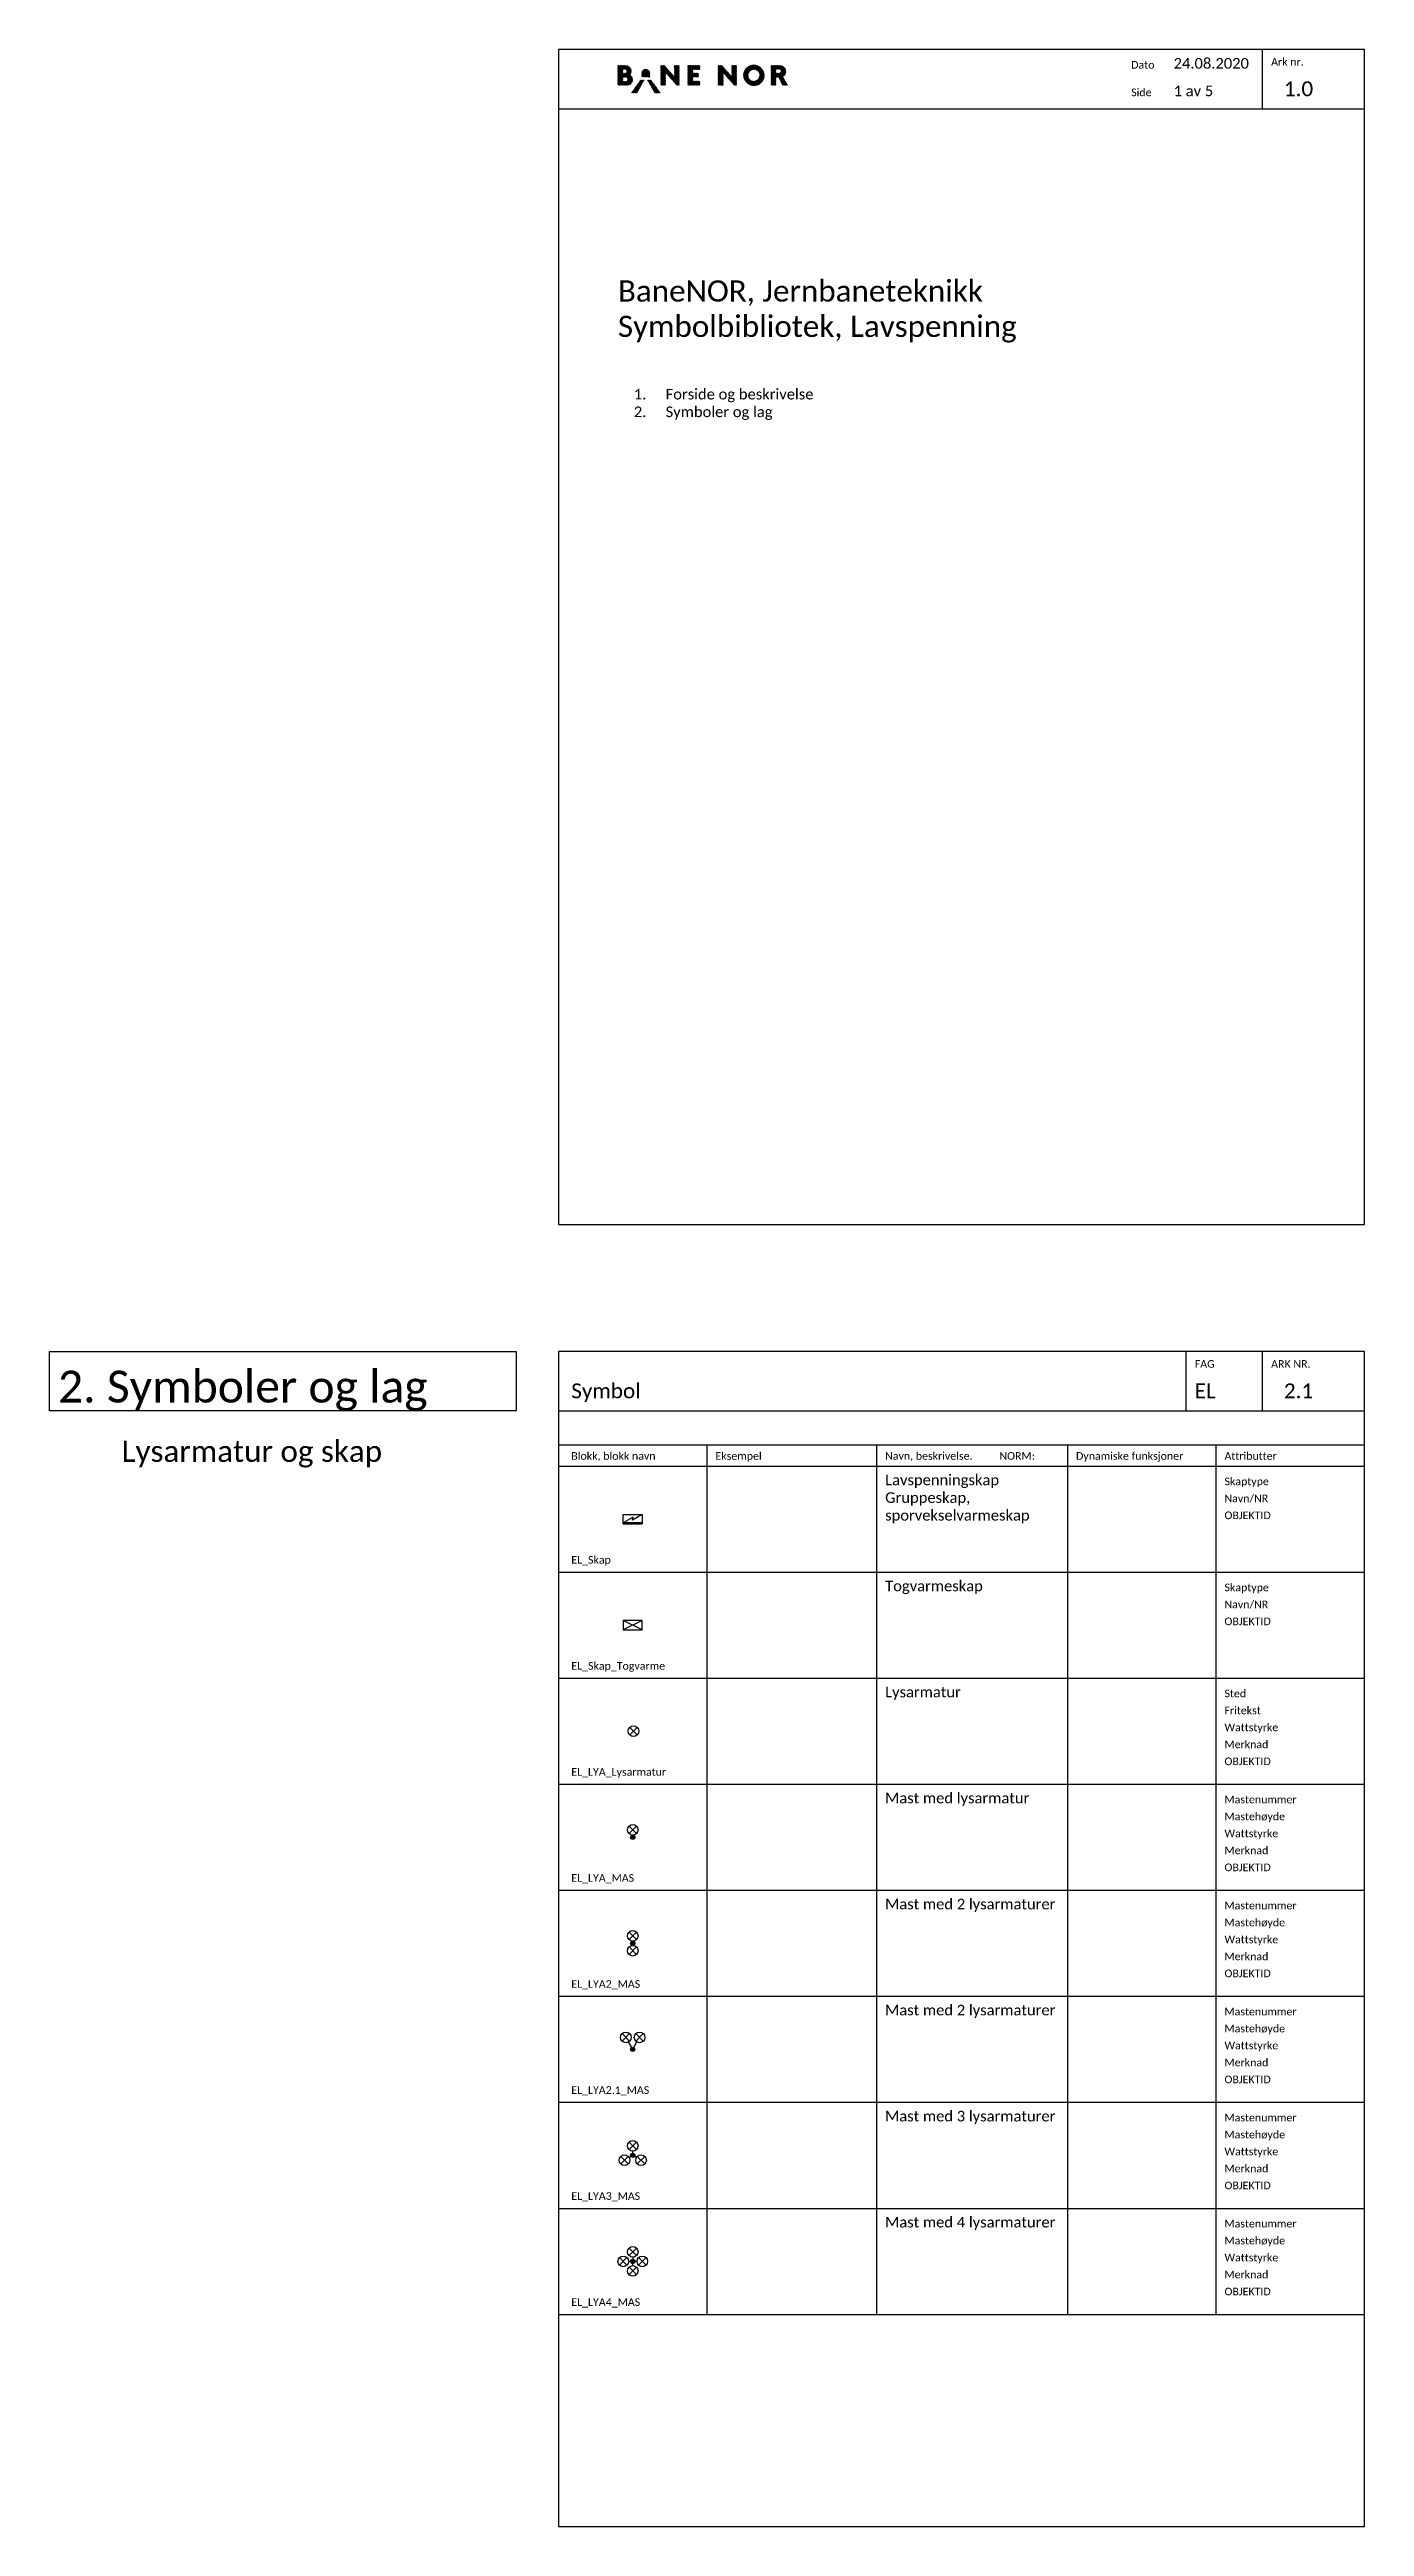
# Model space of a CAD drawing. Header units: metres. Extents: x -120 to 610, y -1213 to 277.
# Drawn here: x -120 to 190, y -307 to 277 of the extents above; entities that cross this region are included whole.
import ezdxf
from ezdxf.enums import TextEntityAlignment as Align

# ---------------------------------------------------------------- set-up
doc = ezdxf.new("R2010")
doc.units = ezdxf.units.M
for name, color, linetype in [('JBTEL_ATT_Objektid', 2, 'Continuous'), ('JBTEL_ATT_Tekst', 2, 'Continuous'), ('JBTEL_Komponenter', 4, 'Continuous'), ('RAMME', 5, 'Continuous'), ('RAMME SYMBOLER', 4, 'Continuous'), ('RAMME TEKST', 7, 'Continuous')]:
    doc.layers.add(name, color=color, linetype=linetype)
doc.styles.add('Calibri', font='calibri.ttf')
doc.styles.add('ISO25', font='isocp.shx', dxfattribs={"width": 0.9, "height": 2.5})
doc.styles.get("Standard").update_dxf_attribs({"font": 'txt.shx'})

# ---------------------------------------------------------------- blocks, each defined once
blk = doc.blocks.new('EL_Skap_Togvarme')
for p, q in [((2.25, -1.125), (-2.25, 1.125)), ((2.25, 1.125), (-2.25, -1.125))]:
    blk.add_line(p, q)
blk.add_lwpolyline([(2.25, -1.125), (2.25, 1.125), (-2.25, 1.125), (-2.25, -1.125)], close=True)
at = {"layer": 'JBTEL_ATT_Objektid', "style": 'ISO25'}
blk.add_attdef('OBJEKTID', text='', height=2.5, dxfattribs=at).set_placement((0, -13.125), align=Align.MIDDLE)
at = {"layer": 'JBTEL_ATT_Tekst', "style": 'ISO25'}
for tag, p in [('TYPE', (0, -5.125)), ('NAVN/NR', (0, -9.125))]:
    blk.add_attdef(tag, text='', height=2.5, dxfattribs=at).set_placement(p, align=Align.MIDDLE)
blk = doc.blocks.new('EL_Skap')
for p, q in [((0.09, 0.5), (-2.25, -0.87)), ((2.25, 1.12), (-0.09, -0.25)), ((-0.09, -0.25), (0.09, 0.5))]:
    blk.add_line(p, q)
blk.add_lwpolyline([(-2.25, -1.12), (-2.25, 1.12), (2.25, 1.12), (2.25, -1.12)])
blk.add_lwpolyline([(-2.25, -1.12), (2.25, -1.12), (2.25, -0.87), (-2.25, -0.87)], close=True)
at = {"layer": 'JBTEL_ATT_Objektid', "style": 'ISO25'}
blk.add_attdef('OBJEKTID', text='', height=2.5, dxfattribs=at).set_placement((0, -13.12), align=Align.MIDDLE)
at = {"layer": 'JBTEL_ATT_Tekst', "style": 'ISO25'}
for tag, p in [('TYPE', (0, -5.12)), ('NAVN/NR', (0, -9.12))]:
    blk.add_attdef(tag, text='', height=2.5, dxfattribs=at).set_placement(p, align=Align.MIDDLE)
blk = doc.blocks.new('EL_LYA_Lysarmatur')
for p, q in [((0.88, -0.88), (-0.88, 0.88)), ((-0.88, -0.88), (0.88, 0.88))]:
    blk.add_line(p, q)
blk.add_circle((0, 0), 1.25)
at = {"layer": 'JBTEL_ATT_Objektid', "style": 'ISO25'}
blk.add_attdef('OBJEKTID', text='', height=2.5, dxfattribs=at).set_placement((0, -22.5), align=Align.CENTER)
at = {"layer": 'JBTEL_ATT_Tekst', "style": 'ISO25'}
for tag, p in [('STED', (0, -6.5)), ('FRITEKST', (0, -10.5)), ('WATTSTYRKE', (0, -14.5)), ('MERKNADER', (0, -18.5))]:
    blk.add_attdef(tag, text='', height=2.5, dxfattribs=at).set_placement(p, align=Align.CENTER)
blk = doc.blocks.new('EL_LYA_MAS')
h = blk.add_hatch(color=256)
h.dxf.hatch_style = 1
edge = h.paths.add_edge_path()
edge.add_arc((0, 0), 0.5, 0, 360)
for p, q in [((0.88, 0.87), (-0.88, 2.63)), ((-0.88, 0.87), (0.88, 2.63))]:
    blk.add_line(p, q)
for centre, radius in [((0, 1.75), 1.25), ((0, 0), 0.5)]:
    blk.add_circle(centre, radius)
at = {"layer": 'JBTEL_ATT_Objektid', "style": 'ISO25'}
blk.add_attdef('OBJEKTID', text='', height=2.5, dxfattribs=at).set_placement((0, -22.5), align=Align.CENTER)
at = {"layer": 'JBTEL_ATT_Tekst', "style": 'ISO25'}
for tag, p in [('MASTENR', (0, -6.5)), ('MASTEHOYDE', (0, -10.5)), ('WATTSTYRKE', (0, -14.5)), ('MERKNADER', (0, -18.5))]:
    blk.add_attdef(tag, text='', height=2.5, dxfattribs=at).set_placement(p, align=Align.CENTER)
blk = doc.blocks.new('EL_LYA2_MAS')
h = blk.add_hatch(color=256)
h.dxf.hatch_style = 1
edge = h.paths.add_edge_path()
edge.add_arc((0, 0), 0.5, 0, 360)
for p, q in [((0.88, 0.87), (-0.88, 2.63)), ((-0.88, 0.87), (0.88, 2.63)), ((0.88, -2.63), (-0.88, -0.87)), ((-0.88, -2.63), (0.88, -0.87))]:
    blk.add_line(p, q)
for centre, radius in [((0, 1.75), 1.25), ((0, 0), 0.5), ((0, -1.75), 1.25)]:
    blk.add_circle(centre, radius)
at = {"layer": 'JBTEL_ATT_Objektid', "style": 'ISO25'}
blk.add_attdef('OBJEKTID', text='', height=2.5, dxfattribs=at).set_placement((0, -24.5), align=Align.CENTER)
at = {"layer": 'JBTEL_ATT_Tekst', "style": 'ISO25'}
for tag, p in [('MASTEHOYDE', (0, -12.5)), ('MASTENR', (0, -8.5)), ('WATTSTYRKE', (0, -16.5)), ('MERKNADER', (0, -20.5))]:
    blk.add_attdef(tag, text='', height=2.5, dxfattribs=at).set_placement(p, align=Align.CENTER)
blk = doc.blocks.new('EL_LYA2.1_MAS')
h = blk.add_hatch(color=256)
h.dxf.hatch_style = 1
edge = h.paths.add_edge_path()
edge.add_arc((0, 0), 0.5, 0, 360)
for p, q in [((-2.51, 3.7), (-0.74, 1.93)), ((-0.74, 3.7), (-2.51, 1.93)), ((0, 0), (-1, 1.73)), ((0, 0), (1, 1.73)), ((2.51, 3.7), (0.74, 1.93)), ((0.74, 3.7), (2.51, 1.93))]:
    blk.add_line(p, q)
for centre, radius in [((-1.62, 2.81), 1.25), ((0, 0), 0.5), ((1.63, 2.81), 1.25)]:
    blk.add_circle(centre, radius)
at = {"layer": 'JBTEL_ATT_Objektid', "style": 'ISO25'}
blk.add_attdef('OBJEKTID', text='', height=2.5, dxfattribs=at).set_placement((0, -24.5), align=Align.CENTER)
at = {"layer": 'JBTEL_ATT_Tekst', "style": 'ISO25'}
for tag, p in [('MASTEHOYDE', (0, -12.5)), ('MASTENR', (0, -8.5)), ('WATTSTYRKE', (0, -16.5)), ('MERKNADER', (0, -20.5))]:
    blk.add_attdef(tag, text='', height=2.5, dxfattribs=at).set_placement(p, align=Align.CENTER)
blk = doc.blocks.new('EL_LYA3_MAS')
h = blk.add_hatch(color=256)
h.dxf.hatch_style = 1
edge = h.paths.add_edge_path()
edge.add_arc((0, 0), 0.5, 0, 360)
for p, q in [((0.88, 1.37), (-0.88, 3.13)), ((-0.88, 1.37), (0.88, 3.13)), ((0, 0.5), (0, 1)), ((-1.06, -2.01), (-2.83, -0.24)), ((-2.83, -2.01), (-1.06, -0.24)), ((-0.87, -0.5), (-0.43, -0.25)), ((0.87, -0.5), (0.43, -0.25)), ((2.83, -2.01), (1.06, -0.24)), ((1.06, -2.01), (2.83, -0.24))]:
    blk.add_line(p, q)
for centre, radius in [((-1.95, -1.13), 1.25), ((0, 2.25), 1.25), ((0, 0), 0.5), ((1.95, -1.13), 1.25)]:
    blk.add_circle(centre, radius)
at = {"layer": 'JBTEL_ATT_Objektid', "style": 'ISO25'}
blk.add_attdef('OBJEKTID', text='', height=2.5, dxfattribs=at).set_placement((0, -24.5), align=Align.CENTER)
at = {"layer": 'JBTEL_ATT_Tekst', "style": 'ISO25'}
for tag, p in [('MASTEHOYDE', (0, -12.5)), ('MASTENR', (0, -8.5)), ('WATTSTYRKE', (0, -16.5)), ('MERKNADER', (0, -20.5))]:
    blk.add_attdef(tag, text='', height=2.5, dxfattribs=at).set_placement(p, align=Align.CENTER)
blk = doc.blocks.new('EL_LYA4_MAS')
h = blk.add_hatch(color=256)
h.dxf.hatch_style = 1
edge = h.paths.add_edge_path()
edge.add_arc((0, 0), 0.5, 0, 360)
for p, q in [((-1.37, -0.88), (-3.13, 0.88)), ((-3.13, -0.88), (-1.37, 0.88)), ((-1, 0), (-0.5, 0)), ((0.88, 1.37), (-0.88, 3.13)), ((-0.88, 1.37), (0.88, 3.13)), ((0, 1), (0, 0.5)), ((1, 0), (0.5, 0)), ((3.13, -0.88), (1.37, 0.88)), ((1.37, -0.88), (3.13, 0.88)), ((0.88, -3.13), (-0.88, -1.37)), ((-0.88, -3.13), (0.88, -1.37)), ((0, -1), (0, -0.5))]:
    blk.add_line(p, q)
for centre, radius in [((-2.25, 0), 1.25), ((0, 2.25), 1.25), ((0, 0), 0.5), ((2.25, 0), 1.25), ((0, -2.25), 1.25)]:
    blk.add_circle(centre, radius)
at = {"layer": 'JBTEL_ATT_Objektid', "style": 'ISO25'}
blk.add_attdef('OBJEKTID', text='', height=2.5, dxfattribs=at).set_placement((0, -24.5), align=Align.CENTER)
at = {"layer": 'JBTEL_ATT_Tekst', "style": 'ISO25'}
for tag, p in [('MASTEHOYDE', (0, -12.5)), ('MASTENR', (0, -8.5)), ('WATTSTYRKE', (0, -16.5)), ('MERKNADER', (0, -20.5))]:
    blk.add_attdef(tag, text='', height=2.5, dxfattribs=at).set_placement(p, align=Align.CENTER)
blk = doc.blocks.new('*U17')
h = blk.add_hatch(color=256)
h.dxf.hatch_style = 1
edge = h.paths.add_edge_path()
edge.add_spline(control_points=[(6.43, -5.82), (6.43, -5.82), (6.84, -5.58), (6.84, -4.97), (6.84, -4.28), (6.46, -3.68), (5.35, -3.68), (4.79, -3.68), (4.24, -3.68), (3.68, -3.68), (3.68, -5.21), (3.68, -6.74), (3.68, -8.28), (3.95, -8.28), (4.22, -8.28), (4.49, -8.28), (4.49, -8.28), (5.55, -8.28), (5.8, -8.28), (6.5, -8.28), (7.13, -7.78), (7.13, -7), (7.13, -6.07), (6.43, -5.82), (6.43, -5.82)], knot_values=[0, 0, 0, 0, 1, 1, 1, 2, 2, 2, 3, 3, 3, 4, 4, 4, 5, 5, 5, 6, 6, 6, 7, 7, 7, 8, 8, 8, 8], weights=[1, 1, 1, 1, 1, 1, 1, 1, 1, 1, 1, 1, 1, 1, 1, 1, 1, 1, 1, 1, 1, 1, 1, 1, 1], degree=3, periodic=0)
edge = h.paths.add_edge_path(flags=16)
edge.add_spline(control_points=[(4.8, -4.54), (4.8, -4.54), (5.28, -4.54), (5.28, -4.54), (5.55, -4.54), (5.77, -4.76), (5.77, -5.03), (5.77, -5.03), (5.77, -5.03), (5.77, -5.03), (5.77, -5.3), (5.55, -5.52), (5.28, -5.52), (5.28, -5.52), (4.8, -5.52), (4.8, -5.52), (4.8, -5.52), (4.8, -4.54), (4.8, -4.54)], knot_values=[0, 0, 0, 0, 1, 1, 1, 2, 2, 2, 3, 3, 3, 4, 4, 4, 5, 5, 5, 6, 6, 6, 6], degree=3, periodic=0)
edge = h.paths.add_edge_path(flags=16)
edge.add_spline(control_points=[(5.98, -6.9), (5.98, -7.19), (5.75, -7.42), (5.46, -7.42), (5.46, -7.42), (4.8, -7.42), (4.8, -7.42), (4.8, -7.42), (4.8, -6.37), (4.8, -6.37), (4.8, -6.37), (5.46, -6.37), (5.46, -6.37), (5.75, -6.37), (5.98, -6.61), (5.98, -6.9), (5.98, -6.9), (5.98, -6.9), (5.98, -6.9)], knot_values=[0, 0, 0, 0, 1, 1, 1, 2, 2, 2, 3, 3, 3, 4, 4, 4, 5, 5, 5, 6, 6, 6, 6], degree=3, periodic=0)
h = blk.add_hatch(color=256)
h.dxf.hatch_style = 1
edge = h.paths.add_edge_path()
edge.add_spline(control_points=[(9.34, -6.36), (9.34, -6.36), (9.34, -5.45), (9.34, -5.45), (9.34, -4.94), (9.75, -4.52), (10.27, -4.52), (10.27, -4.52), (10.27, -4.52), (10.27, -4.52), (10.78, -4.52), (11.19, -4.94), (11.19, -5.45), (11.19, -5.45), (11.19, -6.36), (11.19, -6.36), (11.19, -6.36), (9.34, -6.36), (9.34, -6.36)], knot_values=[0, 0, 0, 0, 1, 1, 1, 2, 2, 2, 3, 3, 3, 4, 4, 4, 5, 5, 5, 6, 6, 6, 6], degree=3, periodic=0)
h = blk.add_hatch(color=256)
h.dxf.hatch_style = 1
h.paths.add_polyline_path([(17.5, -8.28), (14.91, -5.36), (14.91, -8.28), (13.79, -8.28), (13.79, -3.68), (14.69, -3.68), (16.99, -6.27), (16.99, -3.68), (18.11, -3.68), (18.11, -8.28)])
h = blk.add_hatch(color=256)
h.dxf.hatch_style = 1
h.paths.add_polyline_path([(20.2, -3.68), (22.96, -3.68), (22.96, -4.59), (21.32, -4.59), (21.32, -5.45), (22.66, -5.45), (22.66, -6.36), (21.32, -6.36), (21.32, -7.37), (23.02, -7.37), (23.02, -8.28), (20.2, -8.28)])
h = blk.add_hatch(color=256)
h.dxf.hatch_style = 1
h.paths.add_polyline_path([(31.05, -8.28), (28.46, -5.36), (28.46, -8.28), (27.34, -8.28), (27.34, -3.68), (28.24, -3.68), (30.54, -6.27), (30.54, -3.68), (31.66, -3.68), (31.66, -8.28)])
h = blk.add_hatch(color=256)
h.dxf.hatch_style = 1
edge = h.paths.add_edge_path()
edge.add_spline(control_points=[(35.73, -3.53), (34.39, -3.53), (33.3, -4.62), (33.3, -5.96), (33.3, -7.31), (34.39, -8.4), (35.73, -8.4), (37.08, -8.4), (38.17, -7.31), (38.17, -5.96), (38.17, -4.62), (37.08, -3.53), (35.73, -3.53)], knot_values=[0, 0, 0, 0, 1, 1, 1, 2, 2, 2, 3, 3, 3, 4, 4, 4, 4], degree=3, periodic=0)
edge = h.paths.add_edge_path(flags=16)
edge.add_spline(control_points=[(35.73, -7.35), (34.97, -7.35), (34.35, -6.73), (34.35, -5.96), (34.35, -5.2), (34.97, -4.58), (35.73, -4.58), (36.5, -4.58), (37.11, -5.2), (37.11, -5.96), (37.11, -6.73), (36.5, -7.35), (35.73, -7.35)], knot_values=[0, 0, 0, 0, 1, 1, 1, 2, 2, 2, 3, 3, 3, 4, 4, 4, 4], degree=3, periodic=0)
h = blk.add_hatch(color=256)
h.dxf.hatch_style = 1
edge = h.paths.add_edge_path()
edge.add_spline(control_points=[(43.68, -8.28), (43.68, -8.28), (42.51, -6.23), (42.51, -6.23), (43.08, -5.98), (43.24, -5.51), (43.24, -4.94), (43.24, -4.33), (42.88, -3.68), (41.77, -3.68), (41.77, -3.68), (39.81, -3.68), (39.81, -3.68), (39.81, -3.68), (39.81, -8.28), (39.81, -8.28), (39.81, -8.28), (40.93, -8.28), (40.93, -8.28), (40.93, -8.28), (40.93, -6.37), (40.93, -6.37), (40.93, -6.37), (41.54, -6.37), (41.54, -6.37), (41.54, -6.37), (42.46, -8.28), (42.46, -8.28), (42.46, -8.28), (43.68, -8.28), (43.68, -8.28)], knot_values=[0, 0, 0, 0, 1, 1, 1, 2, 2, 2, 3, 3, 3, 4, 4, 4, 5, 5, 5, 6, 6, 6, 7, 7, 7, 8, 8, 8, 9, 9, 9, 10, 10, 10, 10], degree=3, periodic=0)
edge = h.paths.add_edge_path(flags=16)
edge.add_spline(control_points=[(40.93, -4.55), (40.93, -4.55), (41.67, -4.55), (41.67, -4.55), (41.93, -4.55), (42.14, -4.76), (42.14, -5.03), (42.14, -5.03), (42.14, -5.03), (42.14, -5.03), (42.14, -5.29), (41.93, -5.5), (41.67, -5.5), (41.67, -5.5), (40.93, -5.5), (40.93, -5.5), (40.93, -5.5), (40.93, -4.55), (40.93, -4.55)], knot_values=[0, 0, 0, 0, 1, 1, 1, 2, 2, 2, 3, 3, 3, 4, 4, 4, 5, 5, 5, 6, 6, 6, 6], degree=3, periodic=0)
h = blk.add_hatch(color=256)
h.dxf.hatch_style = 1
h.paths.add_polyline_path([(8.96, -7.15), (6.83, -10.1), (8.21, -10.1), (9.84, -7.15)])
h = blk.add_hatch(color=256)
h.dxf.hatch_style = 1
h.paths.add_polyline_path([(11.57, -7.15), (10.7, -7.15), (12.32, -10.1), (13.7, -10.1)])
for p, q in [((3.68, -5.54), (5.53, -3.68)), ((3.68, -5.39), (5.39, -3.68)), ((3.68, -5.25), (5.25, -3.68)), ((3.68, -5.11), (5.11, -3.68)), ((3.68, -4.97), (4.97, -3.68)), ((3.68, -4.83), (4.83, -3.68)), ((3.68, -4.69), (4.69, -3.68)), ((3.68, -4.55), (4.55, -3.68)), ((3.68, -4.4), (4.4, -3.68)), ((3.68, -4.26), (4.26, -3.68)), ((3.68, -4.12), (4.12, -3.68)), ((3.68, -3.98), (3.98, -3.68)), ((3.68, -3.84), (3.84, -3.68)), ((3.68, -3.7), (3.7, -3.68)), ((3.68, -7.37), (6.71, -4.34)), ((3.68, -5.68), (4.8, -4.56)), ((3.68, -5.82), (4.8, -4.7)), ((3.68, -5.96), (4.8, -4.84)), ((3.68, -6.1), (4.8, -4.98)), ((3.68, -6.24), (4.8, -5.12)), ((3.68, -6.38), (4.8, -5.27)), ((3.68, -6.53), (4.8, -5.41)), ((3.68, -7.23), (5.41, -5.5)), ((3.68, -6.67), (4.83, -5.52)), ((3.68, -6.81), (4.97, -5.52)), ((3.68, -6.95), (5.11, -5.52)), ((3.68, -7.09), (5.25, -5.52)), ((4.82, -4.54), (5.66, -3.7)), ((4.82, -6.37), (6.75, -4.44)), ((4.96, -4.54), (5.78, -3.71)), ((4.96, -6.37), (6.79, -4.55)), ((5.1, -4.54), (5.9, -3.74)), ((5.1, -6.37), (6.81, -4.66)), ((5.24, -4.54), (6.01, -3.77)), ((5.24, -6.37), (6.83, -4.79)), ((5.38, -4.55), (6.11, -3.81)), ((5.38, -6.37), (6.84, -4.92)), ((5.48, -4.58), (6.21, -3.85)), ((5.52, -6.38), (6.84, -5.06)), ((5.57, -4.63), (6.3, -3.9)), ((5.64, -4.7), (6.39, -3.96)), ((5.64, -6.41), (6.81, -5.23)), ((5.7, -4.78), (6.47, -4.02)), ((5.73, -6.45), (6.75, -5.44)), ((5.75, -4.88), (6.54, -4.09)), ((5.75, -5.16), (6.66, -4.25)), ((5.77, -5), (6.6, -4.17)), ((5.81, -6.51), (6.49, -5.84)), ((6.45, -5.8), (6.64, -5.61)), ((9.34, -5.46), (10.27, -4.52)), ((9.34, -5.6), (10.4, -4.53)), ((9.34, -5.74), (10.52, -4.56)), ((9.34, -5.88), (10.63, -4.59)), ((9.34, -6.02), (10.72, -4.64)), ((9.34, -6.17), (10.81, -4.7)), ((9.34, -6.31), (10.89, -4.76)), ((9.35, -5.31), (10.12, -4.53)), ((9.4, -5.11), (9.93, -4.59)), ((9.42, -6.36), (10.96, -4.83)), ((9.47, -4.97), (9.78, -4.66)), ((9.57, -6.36), (11.02, -4.91)), ((9.71, -6.36), (11.07, -4.99)), ((9.85, -6.36), (11.12, -5.09)), ((9.99, -6.36), (11.16, -5.19)), ((10.13, -6.36), (11.18, -5.31)), ((10.27, -6.36), (11.19, -5.44)), ((10.41, -6.36), (11.19, -5.58)), ((10.56, -6.36), (11.19, -5.72)), ((13.79, -4.46), (14.57, -3.68)), ((13.79, -4.32), (14.43, -3.68)), ((13.79, -4.18), (14.29, -3.68)), ((13.79, -4.03), (14.15, -3.68)), ((13.79, -3.89), (14.01, -3.68)), ((13.79, -3.75), (13.87, -3.68)), ((13.79, -4.6), (14.7, -3.69)), ((13.79, -4.74), (14.77, -3.76)), ((13.79, -4.88), (14.84, -3.84)), ((13.79, -5.02), (14.9, -3.91)), ((13.79, -5.17), (14.97, -3.99)), ((13.79, -5.31), (15.04, -4.06)), ((13.79, -5.45), (15.1, -4.14)), ((13.79, -5.59), (15.17, -4.21)), ((13.79, -5.73), (15.24, -4.29)), ((13.79, -5.87), (15.3, -4.36)), ((13.79, -6.01), (15.37, -4.44)), ((13.79, -6.16), (15.43, -4.51)), ((13.79, -6.3), (15.5, -4.59)), ((13.79, -6.44), (15.57, -4.66)), ((13.79, -6.58), (14.91, -5.46)), ((13.79, -6.72), (14.91, -5.6)), ((13.79, -6.86), (14.91, -5.74)), ((14.96, -5.41), (15.63, -4.74)), ((15.03, -5.49), (15.7, -4.81)), ((15.09, -5.56), (15.77, -4.89)), ((15.16, -5.64), (15.83, -4.96)), ((15.23, -5.71), (15.9, -5.04)), ((15.29, -5.79), (15.97, -5.11)), ((15.36, -5.86), (16.03, -5.19)), ((15.42, -5.94), (16.1, -5.26)), ((15.49, -6.01), (16.17, -5.34)), ((15.56, -6.09), (16.23, -5.41)), ((15.62, -6.16), (16.3, -5.49)), ((15.69, -6.24), (16.36, -5.56)), ((15.76, -6.31), (16.43, -5.64)), ((15.82, -6.39), (16.5, -5.71)), ((15.89, -6.46), (16.56, -5.79)), ((16.36, -6.99), (18.11, -5.23)), ((16.42, -7.06), (18.11, -5.37)), ((16.49, -7.14), (18.11, -5.51)), ((16.55, -7.21), (18.11, -5.65)), ((16.62, -7.29), (18.11, -5.79)), ((16.99, -4.65), (17.97, -3.68)), ((16.99, -4.79), (18.11, -3.68)), ((16.99, -4.51), (17.83, -3.68)), ((16.99, -4.37), (17.68, -3.68)), ((16.99, -4.23), (17.54, -3.68)), ((16.99, -4.09), (17.4, -3.68)), ((16.99, -3.94), (17.26, -3.68)), ((16.99, -3.8), (17.12, -3.68)), ((16.99, -4.93), (18.11, -3.81)), ((16.99, -5.08), (18.11, -3.96)), ((16.99, -5.22), (18.11, -4.1)), ((16.99, -5.36), (18.11, -4.24)), ((16.99, -5.5), (18.11, -4.38)), ((16.99, -5.64), (18.11, -4.52)), ((16.99, -5.78), (18.11, -4.66)), ((16.99, -5.92), (18.11, -4.8)), ((16.99, -6.06), (18.11, -4.95)), ((16.99, -6.21), (18.11, -5.09)), ((20.2, -5.59), (22.11, -3.68)), ((20.2, -5.45), (21.97, -3.68)), ((20.2, -5.31), (21.83, -3.68)), ((20.2, -5.17), (21.69, -3.68)), ((20.2, -5.02), (21.55, -3.68)), ((20.2, -4.88), (21.41, -3.68)), ((20.2, -4.74), (21.27, -3.68)), ((20.2, -4.6), (21.12, -3.68)), ((20.2, -4.46), (20.98, -3.68)), ((20.2, -4.32), (20.84, -3.68)), ((20.2, -4.18), (20.7, -3.68)), ((20.2, -4.03), (20.56, -3.68)), ((20.2, -3.89), (20.42, -3.68)), ((20.2, -3.75), (20.28, -3.68)), ((20.2, -5.73), (21.32, -4.61)), ((20.2, -5.87), (21.32, -4.75)), ((20.2, -6.01), (21.32, -4.9)), ((20.2, -6.16), (21.32, -5.04)), ((20.2, -6.3), (21.32, -5.18)), ((20.2, -6.44), (21.32, -5.32)), ((20.2, -7.29), (22.04, -5.45)), ((20.2, -7.43), (22.18, -5.45)), ((20.2, -7.15), (21.9, -5.45)), ((20.2, -7), (21.76, -5.45)), ((20.2, -6.86), (21.62, -5.45)), ((20.2, -6.72), (21.48, -5.45)), ((20.2, -6.58), (21.33, -5.45)), ((21.35, -4.59), (22.26, -3.68)), ((21.42, -6.36), (22.32, -5.45)), ((21.49, -4.59), (22.4, -3.68)), ((21.56, -6.36), (22.47, -5.45)), ((21.63, -4.59), (22.54, -3.68)), ((21.7, -6.36), (22.61, -5.45)), ((21.77, -4.59), (22.68, -3.68)), ((21.84, -6.36), (22.66, -5.54)), ((21.91, -4.59), (22.82, -3.68)), ((21.98, -6.36), (22.66, -5.68)), ((22.05, -4.59), (22.96, -3.68)), ((22.12, -6.36), (22.66, -5.82)), ((22.2, -4.59), (22.96, -3.82)), ((22.34, -4.59), (22.96, -3.96)), ((22.48, -4.59), (22.96, -4.1)), ((22.62, -4.59), (22.96, -4.24)), ((22.76, -4.59), (22.96, -4.38)), ((22.9, -4.59), (22.96, -4.53)), ((27.34, -4.46), (28.12, -3.68)), ((27.34, -4.32), (27.98, -3.68)), ((27.34, -4.18), (27.84, -3.68)), ((27.34, -4.03), (27.7, -3.68)), ((27.34, -3.89), (27.56, -3.68)), ((27.34, -3.75), (27.41, -3.68)), ((27.34, -4.6), (28.25, -3.69)), ((27.34, -4.74), (28.32, -3.76)), ((27.34, -4.88), (28.39, -3.84)), ((27.34, -5.02), (28.45, -3.91)), ((27.34, -5.17), (28.52, -3.99)), ((27.34, -5.31), (28.59, -4.06)), ((27.34, -5.45), (28.65, -4.14)), ((27.34, -5.59), (28.72, -4.21)), ((27.34, -5.73), (28.78, -4.29)), ((27.34, -5.87), (28.85, -4.36)), ((27.34, -6.01), (28.92, -4.44)), ((27.34, -6.16), (28.98, -4.51)), ((27.34, -6.3), (29.05, -4.59)), ((27.34, -6.44), (29.12, -4.66)), ((27.34, -6.58), (28.46, -5.46)), ((27.34, -6.72), (28.46, -5.6)), ((27.34, -6.86), (28.46, -5.74)), ((28.51, -5.41), (29.18, -4.74)), ((28.57, -5.49), (29.25, -4.81)), ((28.64, -5.56), (29.32, -4.89)), ((28.71, -5.64), (29.38, -4.96)), ((28.77, -5.71), (29.45, -5.04)), ((28.84, -5.79), (29.52, -5.11)), ((28.91, -5.86), (29.58, -5.19)), ((28.97, -5.94), (29.65, -5.26)), ((29.04, -6.01), (29.71, -5.34)), ((29.11, -6.09), (29.78, -5.41)), ((29.17, -6.16), (29.85, -5.49)), ((29.24, -6.24), (29.91, -5.56)), ((29.31, -6.31), (29.98, -5.64)), ((29.37, -6.39), (30.05, -5.71)), ((29.44, -6.46), (30.11, -5.79)), ((29.9, -6.99), (31.66, -5.23)), ((29.97, -7.06), (31.66, -5.37)), ((30.04, -7.14), (31.66, -5.51)), ((30.1, -7.21), (31.66, -5.65)), ((30.17, -7.29), (31.66, -5.79)), ((30.54, -4.65), (31.52, -3.68)), ((30.54, -4.79), (31.66, -3.68)), ((30.54, -4.51), (31.37, -3.68)), ((30.54, -4.37), (31.23, -3.68)), ((30.54, -4.23), (31.09, -3.68)), ((30.54, -4.08), (30.95, -3.68)), ((30.54, -3.94), (30.81, -3.68)), ((30.54, -3.8), (30.67, -3.68)), ((30.54, -4.93), (31.66, -3.81)), ((30.54, -5.07), (31.66, -3.96)), ((30.54, -5.22), (31.66, -4.1)), ((30.54, -5.36), (31.66, -4.24)), ((30.54, -5.5), (31.66, -4.38)), ((30.54, -5.64), (31.66, -4.52)), ((30.54, -5.78), (31.66, -4.66)), ((30.54, -5.92), (31.66, -4.8)), ((30.54, -6.06), (31.66, -4.95)), ((30.54, -6.21), (31.66, -5.09)), ((33.3, -6.05), (35.82, -3.53)), ((33.3, -5.91), (35.68, -3.53)), ((33.3, -5.76), (35.53, -3.54)), ((33.31, -6.18), (35.95, -3.54)), ((33.32, -6.31), (36.08, -3.55)), ((33.32, -5.6), (35.37, -3.55)), ((33.34, -6.43), (34.61, -5.16)), ((33.36, -5.42), (35.19, -3.59)), ((33.37, -6.55), (34.44, -5.47)), ((33.4, -6.66), (34.38, -5.67)), ((33.41, -5.23), (35, -3.64)), ((33.43, -6.76), (34.36, -5.84)), ((33.49, -5.01), (34.77, -3.72)), ((33.64, -4.72), (34.49, -3.87)), ((33.78, -4.5), (34.27, -4.01)), ((34.58, -5.12), (34.89, -4.81)), ((34.93, -4.84), (36.2, -3.57)), ((35.24, -4.68), (36.31, -3.6)), ((35.36, -8.37), (38.14, -5.59)), ((35.44, -4.61), (36.43, -3.63)), ((35.48, -8.39), (38.16, -5.71)), ((35.6, -4.59), (36.53, -3.66)), ((35.75, -4.58), (36.64, -3.7)), ((35.89, -4.59), (36.73, -3.74)), ((36.01, -4.61), (36.83, -3.79)), ((36.12, -4.64), (36.92, -3.84)), ((36.23, -4.67), (37.01, -3.89)), ((36.33, -4.72), (37.1, -3.94)), ((36.42, -4.77), (37.18, -4)), ((36.51, -4.82), (37.26, -4.06)), ((36.59, -4.88), (37.34, -4.13)), ((36.66, -4.94), (37.41, -4.2)), ((36.74, -5.01), (37.48, -4.27)), ((36.8, -5.09), (37.55, -4.34)), ((36.86, -5.17), (37.62, -4.42)), ((36.92, -5.26), (37.68, -4.5)), ((36.92, -6.66), (38.12, -5.47)), ((36.97, -5.35), (37.74, -4.58)), ((37.01, -5.44), (37.79, -4.66)), ((37.04, -6.4), (38.09, -5.35)), ((37.05, -5.55), (37.85, -4.75)), ((37.08, -5.66), (37.9, -4.84)), ((37.09, -6.21), (38.06, -5.24)), ((37.1, -5.78), (37.94, -4.94)), ((37.11, -5.91), (37.99, -5.04)), ((37.11, -6.05), (38.03, -5.14)), ((39.81, -5.59), (41.72, -3.68)), ((39.81, -5.45), (41.58, -3.68)), ((39.81, -5.31), (41.44, -3.68)), ((39.81, -5.16), (41.3, -3.68)), ((39.81, -5.02), (41.16, -3.68)), ((39.81, -4.88), (41.01, -3.68)), ((39.81, -4.74), (40.87, -3.68)), ((39.81, -4.6), (40.73, -3.68)), ((39.81, -4.46), (40.59, -3.68)), ((39.81, -4.32), (40.45, -3.68)), ((39.81, -4.17), (40.31, -3.68)), ((39.81, -4.03), (40.17, -3.68)), ((39.81, -3.89), (40.02, -3.68)), ((39.81, -3.75), (39.88, -3.68)), ((39.81, -5.73), (40.93, -4.61)), ((39.81, -5.87), (40.93, -4.75)), ((39.81, -6.01), (40.93, -4.89)), ((39.81, -6.15), (40.93, -5.04)), ((39.81, -6.3), (40.93, -5.18)), ((39.81, -6.44), (40.93, -5.32)), ((39.81, -6.58), (40.93, -5.46)), ((39.81, -7.43), (41.74, -5.49)), ((39.81, -7.29), (41.6, -5.5)), ((39.81, -7.14), (41.46, -5.5)), ((39.81, -7), (41.31, -5.5)), ((39.81, -6.86), (41.17, -5.5)), ((39.81, -6.72), (41.03, -5.5)), ((40.99, -4.55), (41.86, -3.68)), ((41, -6.37), (43.08, -4.3)), ((41.13, -4.55), (41.99, -3.69)), ((41.15, -6.37), (43.13, -4.39)), ((41.27, -4.55), (42.12, -3.7)), ((41.29, -6.37), (43.17, -4.49)), ((41.41, -4.55), (42.24, -3.72)), ((41.43, -6.37), (43.2, -4.6)), ((41.55, -4.55), (42.35, -3.75)), ((41.55, -6.39), (43.22, -4.72)), ((41.6, -6.49), (43.23, -4.85)), ((41.64, -6.58), (43.24, -4.99)), ((41.69, -4.55), (42.46, -3.79)), ((41.69, -6.68), (43.23, -5.14)), ((41.74, -6.77), (43.21, -5.3)), ((41.78, -6.87), (43.18, -5.48)), ((41.81, -4.58), (42.56, -3.83)), ((41.91, -4.62), (42.65, -3.88)), ((41.99, -4.68), (42.74, -3.93)), ((42.06, -4.76), (42.82, -3.99)), ((42.11, -4.85), (42.9, -4.06)), ((42.13, -5.1), (43.03, -4.21)), ((42.14, -4.96), (42.96, -4.13)), ((42.62, -6.18), (43.09, -5.7)), ((3.68, -7.52), (4.8, -6.4)), ((3.68, -7.66), (4.8, -6.54)), ((3.68, -7.8), (4.8, -6.68)), ((3.68, -7.94), (4.8, -6.82)), ((3.68, -8.08), (4.8, -6.96)), ((3.68, -8.22), (4.8, -7.1)), ((3.76, -8.28), (4.8, -7.25)), ((3.91, -8.28), (4.8, -7.39)), ((4.05, -8.28), (4.9, -7.42)), ((4.19, -8.28), (5.05, -7.42)), ((4.33, -8.28), (5.19, -7.42)), ((4.47, -8.28), (5.33, -7.42)), ((4.61, -8.28), (5.47, -7.42)), ((4.75, -8.28), (5.65, -7.39)), ((4.9, -8.28), (6.93, -6.24)), ((5.04, -8.28), (6.98, -6.33)), ((5.18, -8.28), (7.03, -6.43)), ((5.32, -8.28), (7.06, -6.53)), ((5.46, -8.28), (7.09, -6.65)), ((5.6, -8.28), (7.12, -6.76)), ((5.74, -8.28), (7.13, -6.89)), ((5.88, -6.59), (6.58, -5.89)), ((5.89, -8.27), (7.13, -7.03)), ((5.93, -6.67), (6.66, -5.95)), ((5.95, -7.08), (6.87, -6.16)), ((5.97, -6.78), (6.74, -6.01)), ((5.98, -6.91), (6.81, -6.08)), ((6.05, -8.26), (7.12, -7.19)), ((6.24, -8.21), (7.08, -7.36)), ((6.48, -8.11), (6.99, -7.6)), ((6.97, -10.1), (6.89, -10.02)), ((7.11, -10.1), (6.95, -9.94)), ((7.25, -10.1), (7.01, -9.86)), ((7.39, -10.1), (7.06, -9.78)), ((7.54, -10.1), (7.12, -9.69)), ((7.68, -10.1), (7.18, -9.61)), ((7.82, -10.1), (7.24, -9.53)), ((7.96, -10.1), (7.3, -9.45)), ((8.1, -10.1), (7.36, -9.36)), ((8.22, -10.09), (7.42, -9.28)), ((8.27, -9.99), (7.48, -9.2)), ((8.32, -9.9), (7.54, -9.12)), ((8.37, -9.81), (7.6, -9.04)), ((8.42, -9.72), (7.66, -8.95)), ((8.47, -9.63), (7.72, -8.87)), ((8.52, -9.54), (7.78, -8.79)), ((8.57, -9.45), (7.83, -8.71)), ((8.62, -9.35), (7.89, -8.62)), ((8.67, -9.26), (7.95, -8.54)), ((8.72, -9.17), (8.01, -8.46)), ((8.77, -9.08), (8.07, -8.38)), ((8.82, -8.99), (8.13, -8.3)), ((8.87, -8.9), (8.19, -8.21)), ((8.92, -8.81), (8.25, -8.13)), ((8.97, -8.72), (8.31, -8.05)), ((9.02, -8.62), (8.37, -7.97)), ((9.07, -8.53), (8.43, -7.88)), ((9.12, -8.44), (8.49, -7.8)), ((9.18, -8.35), (8.55, -7.72)), ((9.23, -8.26), (8.6, -7.64)), ((9.28, -8.17), (8.66, -7.56)), ((9.33, -8.08), (8.72, -7.47)), ((9.38, -7.98), (8.78, -7.39)), ((9.43, -7.89), (8.84, -7.31)), ((9.48, -7.8), (8.9, -7.23)), ((9.53, -7.71), (8.96, -7.15)), ((9.58, -7.62), (9.1, -7.15)), ((9.63, -7.53), (9.24, -7.15)), ((9.68, -7.44), (9.39, -7.15)), ((9.73, -7.35), (9.53, -7.15)), ((9.78, -7.25), (9.67, -7.15)), ((9.83, -7.16), (9.81, -7.15)), ((10.7, -6.36), (11.19, -5.86)), ((10.71, -7.16), (10.72, -7.15)), ((10.76, -7.25), (10.86, -7.15)), ((10.81, -7.35), (11.01, -7.15)), ((10.84, -6.36), (11.19, -6.01)), ((10.86, -7.44), (11.15, -7.15)), ((10.91, -7.53), (11.29, -7.15)), ((10.96, -7.62), (11.43, -7.15)), ((10.98, -6.36), (11.19, -6.15)), ((11.01, -7.71), (11.57, -7.15)), ((11.06, -7.8), (11.63, -7.23)), ((11.11, -7.89), (11.69, -7.31)), ((11.12, -6.36), (11.19, -6.29)), ((11.16, -7.98), (11.75, -7.39)), ((11.21, -8.08), (11.81, -7.47)), ((11.26, -8.17), (11.87, -7.56)), ((11.31, -8.26), (11.93, -7.64)), ((11.36, -8.35), (11.99, -7.72)), ((11.41, -8.44), (12.05, -7.8)), ((11.46, -8.53), (12.11, -7.88)), ((11.51, -8.62), (12.17, -7.97)), ((11.56, -8.72), (12.22, -8.05)), ((11.61, -8.81), (12.28, -8.13)), ((11.66, -8.9), (12.34, -8.21)), ((11.71, -8.99), (12.4, -8.3)), ((11.76, -9.08), (12.46, -8.38)), ((11.81, -9.17), (12.52, -8.46)), ((11.86, -9.26), (12.58, -8.54)), ((11.91, -9.35), (12.64, -8.62)), ((11.96, -9.45), (12.7, -8.71)), ((12.01, -9.54), (12.76, -8.79)), ((12.06, -9.63), (12.82, -8.87)), ((12.11, -9.72), (12.88, -8.95)), ((12.16, -9.81), (12.93, -9.04)), ((12.21, -9.9), (12.99, -9.12)), ((12.26, -9.99), (13.05, -9.2)), ((12.31, -10.09), (13.11, -9.28)), ((12.43, -10.1), (13.17, -9.36)), ((12.57, -10.1), (13.23, -9.45)), ((12.71, -10.1), (13.29, -9.53)), ((12.86, -10.1), (13.35, -9.61)), ((13, -10.1), (13.41, -9.69)), ((13.14, -10.1), (13.47, -9.78)), ((13.28, -10.1), (13.53, -9.86)), ((13.42, -10.1), (13.59, -9.94)), ((13.56, -10.1), (13.65, -10.02)), ((13.79, -7), (14.91, -5.89)), ((13.79, -7.15), (14.91, -6.03)), ((13.79, -7.29), (14.91, -6.17)), ((13.79, -7.43), (14.91, -6.31)), ((13.79, -7.57), (14.91, -6.45)), ((13.79, -7.71), (14.91, -6.59)), ((13.79, -7.85), (14.91, -6.73)), ((13.79, -7.99), (14.91, -6.88)), ((13.79, -8.14), (14.91, -7.02)), ((13.79, -8.28), (14.91, -7.16)), ((13.93, -8.28), (14.91, -7.3)), ((14.07, -8.28), (14.91, -7.44)), ((14.22, -8.28), (14.91, -7.58)), ((14.36, -8.28), (14.91, -7.72)), ((14.5, -8.28), (14.91, -7.87)), ((14.64, -8.28), (14.91, -8.01)), ((14.78, -8.28), (14.91, -8.15)), ((15.96, -6.54), (16.63, -5.86)), ((16.02, -6.61), (16.7, -5.94)), ((16.09, -6.69), (16.76, -6.01)), ((16.16, -6.76), (16.83, -6.09)), ((16.22, -6.84), (16.9, -6.16)), ((16.29, -6.91), (16.96, -6.24)), ((16.69, -7.36), (18.11, -5.94)), ((16.75, -7.44), (18.11, -6.08)), ((16.82, -7.51), (18.11, -6.22)), ((16.89, -7.59), (18.11, -6.36)), ((16.95, -7.66), (18.11, -6.5)), ((17.02, -7.74), (18.11, -6.64)), ((17.09, -7.81), (18.11, -6.78)), ((17.15, -7.89), (18.11, -6.93)), ((17.22, -7.96), (18.11, -7.07)), ((17.29, -8.04), (18.11, -7.21)), ((17.35, -8.11), (18.11, -7.35)), ((17.42, -8.19), (18.11, -7.49)), ((17.48, -8.26), (18.11, -7.63)), ((17.61, -8.28), (18.11, -7.77)), ((17.75, -8.28), (18.11, -7.92)), ((17.89, -8.28), (18.11, -8.06)), ((18.03, -8.28), (18.11, -8.2)), ((20.2, -7.57), (21.32, -6.45)), ((20.2, -7.71), (21.32, -6.59)), ((20.2, -7.85), (21.32, -6.73)), ((20.2, -7.99), (21.32, -6.88)), ((20.2, -8.14), (21.32, -7.02)), ((20.2, -8.28), (21.32, -7.16)), ((20.34, -8.28), (21.32, -7.3)), ((20.48, -8.28), (21.39, -7.37)), ((20.63, -8.28), (21.53, -7.37)), ((20.77, -8.28), (21.67, -7.37)), ((20.91, -8.28), (21.82, -7.37)), ((21.05, -8.28), (21.96, -7.37)), ((21.19, -8.28), (22.1, -7.37)), ((21.33, -8.28), (22.24, -7.37)), ((21.47, -8.28), (22.38, -7.37)), ((21.62, -8.28), (22.52, -7.37)), ((21.76, -8.28), (22.66, -7.37)), ((21.9, -8.28), (22.81, -7.37)), ((22.04, -8.28), (22.95, -7.37)), ((22.18, -8.28), (23.02, -7.44)), ((22.27, -6.36), (22.66, -5.96)), ((22.32, -8.28), (23.02, -7.58)), ((22.41, -6.36), (22.66, -6.11)), ((22.46, -8.28), (23.02, -7.73)), ((22.55, -6.36), (22.66, -6.25)), ((22.61, -8.28), (23.02, -7.87)), ((22.75, -8.28), (23.02, -8.01)), ((22.89, -8.28), (23.02, -8.15)), ((27.34, -7), (28.46, -5.89)), ((27.34, -7.15), (28.46, -6.03)), ((27.34, -7.29), (28.46, -6.17)), ((27.34, -7.43), (28.46, -6.31)), ((27.34, -7.57), (28.46, -6.45)), ((27.34, -7.71), (28.46, -6.59)), ((27.34, -7.85), (28.46, -6.73)), ((27.34, -7.99), (28.46, -6.88)), ((27.34, -8.14), (28.46, -7.02)), ((27.34, -8.28), (28.46, -7.16)), ((27.48, -8.28), (28.46, -7.3)), ((27.62, -8.28), (28.46, -7.44)), ((27.77, -8.28), (28.46, -7.58)), ((27.91, -8.28), (28.46, -7.72)), ((28.05, -8.28), (28.46, -7.87)), ((28.19, -8.28), (28.46, -8.01)), ((28.33, -8.28), (28.46, -8.15)), ((28.4, -8.28), (28.46, -8.22)), ((29.51, -6.54), (30.18, -5.86)), ((29.57, -6.61), (30.25, -5.94)), ((29.64, -6.69), (30.31, -6.01)), ((29.7, -6.76), (30.38, -6.09)), ((29.77, -6.84), (30.45, -6.16)), ((29.84, -6.91), (30.51, -6.24)), ((30.24, -7.36), (31.66, -5.94)), ((30.3, -7.44), (31.66, -6.08)), ((30.37, -7.51), (31.66, -6.22)), ((30.44, -7.59), (31.66, -6.36)), ((30.5, -7.66), (31.66, -6.5)), ((30.57, -7.74), (31.66, -6.64)), ((30.64, -7.81), (31.66, -6.78)), ((30.7, -7.89), (31.66, -6.93)), ((30.77, -7.96), (31.66, -7.07)), ((30.83, -8.04), (31.66, -7.21)), ((30.9, -8.11), (31.66, -7.35)), ((30.97, -8.19), (31.66, -7.49)), ((31.03, -8.26), (31.66, -7.63)), ((31.16, -8.28), (31.66, -7.77)), ((31.3, -8.28), (31.66, -7.92)), ((31.44, -8.28), (31.66, -8.06)), ((31.58, -8.28), (31.66, -8.2)), ((33.47, -6.87), (34.35, -5.98)), ((33.51, -6.97), (34.36, -6.12)), ((33.56, -7.06), (34.38, -6.24)), ((33.61, -7.15), (34.41, -6.35)), ((33.66, -7.24), (34.44, -6.46)), ((33.71, -7.33), (34.49, -6.56)), ((33.77, -7.41), (34.53, -6.65)), ((33.83, -7.49), (34.59, -6.74)), ((33.9, -7.57), (34.65, -6.82)), ((33.97, -7.64), (34.71, -6.9)), ((34.04, -7.71), (34.78, -6.97)), ((34.11, -7.78), (34.86, -7.03)), ((34.19, -7.85), (34.94, -7.09)), ((34.26, -7.91), (35.02, -7.15)), ((34.35, -7.97), (35.12, -7.2)), ((34.43, -8.03), (35.21, -7.24)), ((34.52, -8.08), (35.32, -7.28)), ((34.61, -8.13), (35.43, -7.31)), ((34.71, -8.17), (35.55, -7.33)), ((34.8, -8.22), (35.68, -7.34)), ((34.91, -8.26), (35.82, -7.34)), ((35.01, -8.29), (35.98, -7.32)), ((35.12, -8.32), (36.17, -7.27)), ((35.24, -8.35), (36.43, -7.15)), ((35.61, -8.4), (38.17, -5.85)), ((35.75, -8.4), (38.17, -5.98)), ((35.9, -8.4), (38.16, -6.13)), ((36.06, -8.38), (38.15, -6.29)), ((36.23, -8.35), (38.12, -6.46)), ((36.41, -8.3), (38.07, -6.65)), ((36.47, -7.19), (36.96, -6.7)), ((36.63, -8.23), (38, -6.86)), ((36.9, -8.11), (37.88, -7.13)), ((37.07, -8), (37.77, -7.3)), ((39.81, -7.57), (40.93, -6.45)), ((39.81, -7.71), (40.93, -6.59)), ((39.81, -7.85), (40.93, -6.73)), ((39.81, -7.99), (40.93, -6.87)), ((39.81, -8.13), (40.93, -7.02)), ((39.81, -8.28), (40.93, -7.16)), ((39.95, -8.28), (40.93, -7.3)), ((40.09, -8.28), (40.93, -7.44)), ((40.23, -8.28), (40.93, -7.58)), ((40.38, -8.28), (40.93, -7.72)), ((40.52, -8.28), (40.93, -7.86)), ((40.66, -8.28), (40.93, -8.01)), ((40.8, -8.28), (40.93, -8.15)), ((41.83, -6.96), (42.53, -6.26)), ((41.87, -7.06), (42.58, -6.35)), ((41.92, -7.15), (42.64, -6.44)), ((41.97, -7.25), (42.69, -6.53)), ((42.01, -7.35), (42.74, -6.62)), ((42.06, -7.44), (42.79, -6.71)), ((42.11, -7.54), (42.84, -6.8)), ((42.15, -7.63), (42.89, -6.89)), ((42.2, -7.73), (42.94, -6.98)), ((42.24, -7.82), (42.99, -7.07)), ((42.29, -7.92), (43.05, -7.16)), ((42.34, -8.01), (43.1, -7.25)), ((42.38, -8.11), (43.15, -7.34)), ((42.43, -8.2), (43.2, -7.43)), ((42.5, -8.28), (43.25, -7.52)), ((42.64, -8.28), (43.3, -7.61)), ((42.78, -8.28), (43.35, -7.7)), ((42.83, -6.03), (42.96, -5.91)), ((42.92, -8.28), (43.4, -7.79)), ((43.06, -8.28), (43.45, -7.88)), ((43.2, -8.28), (43.51, -7.97)), ((43.35, -8.28), (43.56, -8.06)), ((43.49, -8.28), (43.61, -8.15)), ((43.63, -8.28), (43.66, -8.24))]:
    blk.add_line(p, q)

msp = doc.modelspace()

# ---------------------------------------------------------------- linework, layer by layer
at = {"layer": 'RAMME'}
msp.add_line((0, -44), (190, -44), dxfattribs=at)
for points in [[(190, 277), (0, 277), (0, 0), (190, 0)], [(-120, -30), (-10, -30), (-10, -44), (-120, -44)], [(190, -30), (0, -30), (0, -307), (190, -307)]]:
    msp.add_lwpolyline(points, close=True, dxfattribs=at)
msp.add_lwpolyline([(0, 263), (190, 263)], dxfattribs=at)
msp.add_lwpolyline([(0, 263), (190, 263)], dxfattribs=at)
at = {"layer": 'RAMME SYMBOLER'}
for p, q in [((166, 263), (166, 277)), ((148, -44), (148, -30)), ((166, -44), (166, -30)), ((0, -52), (190, -52)), ((35, -52), (35, -257)), ((75, -52), (75, -257)), ((120, -52), (120, -257)), ((155, -52), (155, -257)), ((0, -57), (190, -57)), ((0, -82), (190, -82)), ((0, -107), (190, -107)), ((0, -132), (190, -132)), ((0, -157), (190, -157)), ((0, -182), (190, -182)), ((0, -207), (190, -207)), ((0, -232), (190, -232)), ((0, -257), (190, -257))]:
    msp.add_line(p, q, dxfattribs=at)

# ---------------------------------------------------------------- block references
at = {"layer": 'JBTEL_Komponenter'}
for name, p in [('EL_Skap', (17.5, -69.5)), ('EL_Skap_Togvarme', (17.5, -94.5)), ('EL_LYA_Lysarmatur', (17.67, -119.5)), ('EL_LYA_MAS', (17.5, -144.5)), ('EL_LYA2_MAS', (17.5, -169.5)), ('EL_LYA2.1_MAS', (17.48, -194.5)), ('EL_LYA3_MAS', (17.5, -219.5)), ('EL_LYA4_MAS', (17.5, -244.5))]:
    msp.add_blockref(name, p, dxfattribs=at)
at = {"layer": 'RAMME SYMBOLER'}
msp.add_blockref('*U17', (10.32, 276.89), dxfattribs=at)

# ---------------------------------------------------------------- texts
at = {"layer": 'RAMME TEKST', "linetype": 'ByBlock', "style": 'Calibri'}
for s, height, p in [('24.08.2020', 2.5, (145, 272.5)), ('Ark nr.', 1.8, (168, 273.2)), ('Dato', 1.8, (135, 272.5)), ('1.0', 3.5, (171, 266)), ('Side', 1.8, (135, 266)), ('1 av 5', 2.5, (145, 266)), ('FAG', 1.8, (150, -33.8)), ('ARK NR.', 1.8, (168, -33.8)), ('Symbol', 3.5, (3, -41)), ('EL', 3.5, (150, -41)), ('2.1', 3.5, (171, -41)), ('Blokk, blokk navn', 1.8, (3, -55.5)), ('Eksempel', 1.8, (37, -55.5)), ('Navn, beskrivelse.          NORM:', 1.8, (77, -55.5)), ('Dynamiske funksjoner', 1.8, (122, -55.5)), ('Attributter', 1.8, (157, -55.5)), ('EL_Skap', 1.8, (3, -80)), ('EL_Skap_Togvarme', 1.8, (3, -105)), ('EL_LYA_Lysarmatur ', 1.8, (3, -130)), ('EL_LYA_MAS', 1.8, (3, -155)), ('EL_LYA2_MAS', 1.8, (3, -180)), ('EL_LYA2.1_MAS', 1.8, (3, -205)), ('EL_LYA3_MAS', 1.8, (3, -230)), ('EL_LYA4_MAS', 1.8, (3, -255))]:
    msp.add_text(s, height=height, dxfattribs=at).set_placement(p)
at = {"layer": 'RAMME TEKST', "style": 'Calibri'}
for s, height, p in [('2. Symboler og lag', 7.5, (-118, -42)), ('Lysarmatur og skap', 5, (-103, -56)), ('Skaptype', 1.8, (157, -61.5)), ('Navn/NR', 1.8, (157, -65.5)), ('OBJEKTID', 1.8, (157, -69.5)), ('Skaptype', 1.8, (157, -86.5)), ('OBJEKTID', 1.8, (157, -94.5)), ('Navn/NR', 1.8, (157, -90.5)), ('Sted', 1.8, (157, -111.5)), ('Fritekst', 1.8, (157, -115.5)), ('Wattstyrke', 1.8, (157, -119.5)), ('Merknad', 1.8, (157, -123.5)), ('OBJEKTID', 1.8, (157, -127.5)), ('Mastenummer', 1.8, (157, -136.5)), ('Mastehøyde', 1.8, (157, -140.5)), ('Wattstyrke', 1.8, (157, -144.5)), ('OBJEKTID', 1.8, (157, -152.5)), ('Merknad', 1.8, (157, -148.5)), ('Mastenummer', 1.8, (157, -161.5)), ('Wattstyrke', 1.8, (157, -169.5)), ('Mastehøyde', 1.8, (157, -165.5)), ('Merknad', 1.8, (157, -173.5)), ('OBJEKTID', 1.8, (157, -177.5)), ('Mastenummer', 1.8, (157, -186.5)), ('Wattstyrke', 1.8, (157, -194.5)), ('Mastehøyde', 1.8, (157, -190.5)), ('Merknad', 1.8, (157, -198.5)), ('OBJEKTID', 1.8, (157, -202.5)), ('Mastenummer', 1.8, (157, -211.5)), ('Mastehøyde', 1.8, (157, -215.5)), ('Wattstyrke', 1.8, (157, -219.5)), ('Merknad', 1.8, (157, -223.5)), ('OBJEKTID', 1.8, (157, -227.5)), ('Mastenummer', 1.8, (157, -236.5)), ('Mastehøyde', 1.8, (157, -240.5)), ('Wattstyrke', 1.8, (157, -244.5)), ('OBJEKTID', 1.8, (157, -252.5)), ('Merknad', 1.8, (157, -248.5))]:
    msp.add_text(s, height=height, dxfattribs=at).set_placement(p)
at = {"layer": 'RAMME TEKST', "insert": (14, 222.57), "char_height": 5, "width": 174.4527, "attachment_point": 1, "style": 'Calibri'}
msp.add_mtext('BaneNOR, Jernbaneteknikk\\PSymbolbibliotek, Lavspenning', dxfattribs=at)
at = {"layer": 'RAMME TEKST', "insert": (14, 197), "char_height": 2.5, "width": 150, "attachment_point": 1}
msp.add_mtext('\\pi-7.5,l11.25,t11.25;{\\fCalibri|b0|i0|c0|p34;1.^IForside og beskrivelse\\H1.67154x; \\H0.59825x;\\P2.^ISymboler og lag\\H1.46558x; }', dxfattribs=at)
at = {"layer": 'RAMME TEKST', "linetype": 'ByBlock', "char_height": 2.5, "attachment_point": 1, "style": 'Calibri'}
for s, insert in [('Lavspenningskap\\PGruppeskap,\\Psporvekselvarmeskap', (77, -59)), ('Togvarmeskap', (77, -84)), ('Lysarmatur', (77, -109)), ('{\\W1;Mast med lysarmatur}', (77, -134)), ('Mast med 2 lysarmaturer', (77, -159)), ('Mast med 2 lysarmaturer', (77, -184)), ('{\\W1;Mast med 3 lysarmaturer}', (77, -209)), ('Mast med 4 lysarmaturer', (77, -234))]:
    msp.add_mtext_dynamic_manual_height_columns(s, width=46, gutter_width=6.5, heights=[0], dxfattribs=dict(at, insert=insert))

doc.saveas('drawing.dxf')
